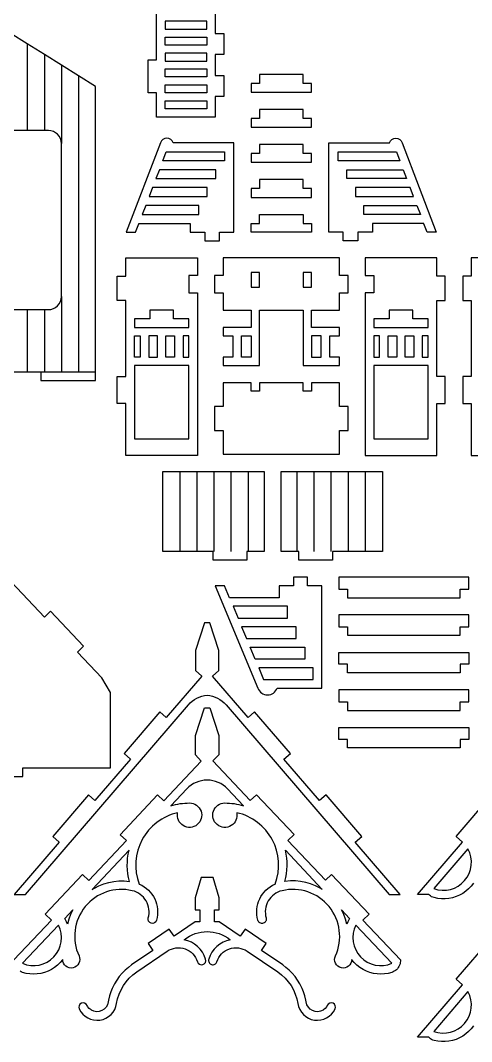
# Model space of a CAD drawing. Extents: x -737 to 847, y -331 to 352.
# Drawn here: x -433.4 to -275.1, y -331 to 27.4 of the extents above; entities that cross this region are included whole.
import ezdxf

# ---------------------------------------------------------------- set-up
doc = ezdxf.new("R2010")
doc.units = 0
doc.header["$MEASUREMENT"] = 0
doc.layers.add('CUT', color=7, linetype='CONTINUOUS')
doc.layers.add('ENGRAVE', color=1, linetype='CONTINUOUS')

msp = doc.modelspace()

# ---------------------------------------------------------------- linework, layer by layer
at = {"layer": 'CUT'}
for points in [[(-385.63, -6.64), (-385.63, 1.95), (-388.63, 1.95), (-388.63, 13.47), (-385.63, 13.47), (-385.63, 30.07), (-365.06, 30.07), (-365.06, 22.73), (-362.06, 22.73), (-362.06, 15.39), (-365.06, 15.39), (-365.06, 8.05), (-362.06, 8.05), (-362.06, 0.71), (-365.06, 0.71), (-365.06, -6.64)], [(-382.63, 24.28), (-368.06, 24.28), (-368.06, 27.07), (-382.63, 27.07)], [(-382.63, 18.7), (-382.63, 21.49), (-368.06, 21.49), (-368.06, 18.7)], [(-382.63, 13.11), (-368.06, 13.11), (-368.06, 15.9), (-382.63, 15.9)], [(-382.63, 7.53), (-382.63, 10.32), (-368.06, 10.32), (-368.06, 7.53)], [(-352.5, 2.13), (-331.24, 2.13), (-331.24, 5.27), (-334.24, 5.27), (-334.24, 8.41), (-349.5, 8.41), (-349.5, 5.27), (-352.5, 5.27)], [(-382.63, 1.95), (-382.63, 4.74), (-368.06, 4.74), (-368.06, 1.95)], [(-382.63, -3.64), (-382.63, -0.84), (-368.06, -0.84), (-368.06, -3.64)], [(-352.5, -10.16), (-331.24, -10.16), (-331.24, -7.02), (-334.24, -7.02), (-334.24, -3.87), (-349.5, -3.87), (-349.5, -7.02), (-352.5, -7.02)], [(-352.5, -19.3), (-352.5, -22.44), (-331.24, -22.44), (-331.24, -19.3), (-334.24, -19.3), (-334.24, -16.16), (-349.5, -16.16), (-349.5, -19.3)], [(-383.46, -21.87), (-382.26, -18.73), (-361.86, -18.73), (-361.86, -21.87)], [(-321.89, -21.87), (-321.89, -18.73), (-301.49, -18.73), (-300.29, -21.87)], [(-385.86, -28.16), (-364.86, -28.16), (-364.86, -25.02), (-384.66, -25.02)], [(-318.89, -28.16), (-318.89, -25.02), (-299.09, -25.02), (-297.89, -28.16)], [(-352.5, -34.73), (-331.24, -34.73), (-331.24, -31.59), (-334.24, -31.59), (-334.24, -28.44), (-349.5, -28.44), (-349.5, -31.59), (-352.5, -31.59)], [(-388.26, -34.44), (-367.86, -34.44), (-367.86, -31.3), (-387.06, -31.3)], [(-315.89, -34.44), (-295.49, -34.44), (-296.69, -31.3), (-315.89, -31.3)], [(-390.66, -40.73), (-370.86, -40.73), (-370.86, -37.59), (-389.46, -37.59)], [(-312.89, -40.73), (-312.89, -37.59), (-294.29, -37.59), (-293.09, -40.73)], [(-352.5, -47.01), (-352.5, -43.87), (-349.5, -43.87), (-349.5, -40.73), (-334.24, -40.73), (-334.24, -43.87), (-331.24, -43.87), (-331.24, -47.01)], [(-396.43, -125.37), (-396.43, -107.06), (-399.43, -107.06), (-399.43, -97.63), (-396.43, -97.63), (-396.43, -70.98), (-399.43, -70.98), (-399.43, -62.38), (-396.43, -62.38), (-396.43, -56.01), (-371.29, -56.01), (-371.29, -62.13), (-374.29, -62.13), (-374.29, -68.25), (-371.29, -68.25), (-371.29, -125.37)], [(-362.29, -93.78), (-349.5, -93.78), (-349.5, -74.37), (-334.24, -74.37), (-334.24, -93.78), (-321.46, -93.78), (-321.46, -90.78), (-324.85, -90.78), (-324.85, -83.37), (-321.46, -83.37), (-321.46, -80.38), (-331.24, -80.38), (-331.24, -74.37), (-321.46, -74.37), (-321.46, -68.25), (-318.46, -68.25), (-318.46, -62.13), (-321.46, -62.13), (-321.46, -56.01), (-362.29, -56.01), (-362.29, -62.13), (-365.29, -62.13), (-365.29, -68.25), (-362.29, -68.25), (-362.29, -74.37), (-352.5, -74.37), (-352.5, -80.38), (-362.29, -80.38), (-362.29, -83.37), (-358.9, -83.37), (-358.9, -90.78), (-362.29, -90.78)], [(-312.46, -125.37), (-287.32, -125.37), (-287.32, -107.06), (-284.32, -107.06), (-284.32, -97.63), (-287.32, -97.63), (-287.32, -70.98), (-284.32, -70.98), (-284.32, -62.38), (-287.32, -62.38), (-287.32, -56.01), (-312.46, -56.01), (-312.46, -62.13), (-309.46, -62.13), (-309.46, -68.25), (-312.46, -68.25)], [(-275.21, -125.37), (-250.07, -125.37), (-250.07, -68.25), (-253.07, -68.25), (-253.07, -62.13), (-250.07, -62.13), (-250.07, -56.01), (-275.21, -56.01), (-275.21, -62.38), (-278.21, -62.38), (-278.21, -70.98), (-275.21, -70.98), (-275.21, -97.63), (-278.21, -97.63), (-278.21, -107.06), (-275.21, -107.06)], [(-352.5, -66.25), (-349.5, -66.25), (-349.5, -61.13), (-352.5, -61.13)], [(-334.24, -66.25), (-331.24, -66.25), (-331.24, -61.13), (-334.24, -61.13)], [(-393.43, -80.37), (-374.29, -80.37), (-374.29, -77.37), (-379.67, -77.37), (-379.67, -74.37), (-388.05, -74.37), (-388.05, -77.37), (-393.43, -77.37)], [(-309.46, -80.37), (-290.32, -80.37), (-290.32, -77.37), (-295.7, -77.37), (-295.7, -74.37), (-304.08, -74.37), (-304.08, -77.37), (-309.46, -77.37)], [(-393.43, -90.78), (-393.43, -83.37), (-391.36, -83.37), (-391.36, -90.78)], [(-388.36, -90.78), (-385.36, -90.78), (-385.36, -83.37), (-388.36, -83.37)], [(-379.36, -90.78), (-382.36, -90.78), (-382.36, -83.37), (-379.36, -83.37)], [(-376.36, -90.78), (-374.29, -90.78), (-374.29, -83.37), (-376.36, -83.37)], [(-355.9, -83.37), (-352.5, -83.37), (-352.5, -90.78), (-355.9, -90.78)], [(-331.24, -90.78), (-327.85, -90.78), (-327.85, -83.37), (-331.24, -83.37)], [(-309.46, -90.78), (-307.39, -90.78), (-307.39, -83.37), (-309.46, -83.37)], [(-304.39, -90.78), (-304.39, -83.37), (-301.39, -83.37), (-301.39, -90.78)], [(-298.39, -90.78), (-298.39, -83.37), (-295.39, -83.37), (-295.39, -90.78)], [(-292.39, -90.78), (-290.32, -90.78), (-290.32, -83.37), (-292.39, -83.37)], [(-393.43, -119.46), (-374.29, -119.46), (-374.29, -93.78), (-393.43, -93.78)], [(-309.46, -119.46), (-290.32, -119.46), (-290.32, -93.78), (-309.46, -93.78)], [(-362.29, -124.92), (-321.46, -124.92), (-321.46, -116.54), (-318.46, -116.54), (-318.46, -108.16), (-321.46, -108.16), (-321.46, -99.78), (-331.24, -99.78), (-331.24, -102.78), (-334.24, -102.78), (-334.24, -99.78), (-349.5, -99.78), (-349.5, -102.78), (-352.5, -102.78), (-352.5, -99.78), (-362.29, -99.78), (-362.29, -108.16), (-365.29, -108.16), (-365.29, -116.54), (-362.29, -116.54)], [(-383.42, -159.06), (-383.42, -130.92), (-377.42, -130.92), (-371.42, -130.92), (-365.42, -130.92), (-359.42, -130.92), (-353.42, -130.92), (-347.87, -130.92), (-347.87, -159.06), (-353.42, -159.06), (-354.02, -159.06), (-354.02, -162.06), (-365.79, -162.06), (-365.79, -159.06), (-371.42, -159.06), (-377.42, -159.06)], [(-341.87, -159.06), (-341.87, -130.92), (-336.33, -130.92), (-330.33, -130.92), (-324.33, -130.92), (-318.33, -130.92), (-312.33, -130.92), (-306.33, -130.92), (-306.33, -159.06), (-312.33, -159.06), (-318.33, -159.06), (-323.95, -159.06), (-323.95, -162.06), (-335.73, -162.06), (-335.73, -159.06), (-336.33, -159.06)], [(-318.65, -175.25), (-279.06, -175.25), (-279.06, -172.25), (-276.06, -172.25), (-276.06, -168.06), (-321.65, -168.06), (-321.65, -172.25), (-318.65, -172.25)], [(-357.07, -182.43), (-339.65, -182.43), (-339.65, -178.25), (-358.82, -178.25)], [(-318.65, -188.43), (-279.06, -188.43), (-279.06, -185.43), (-276.06, -185.43), (-276.06, -181.25), (-321.65, -181.25), (-321.65, -185.43), (-318.65, -185.43)], [(-354.07, -189.61), (-336.65, -189.61), (-336.65, -185.43), (-355.82, -185.43)], [(-351.07, -196.8), (-352.82, -192.61), (-333.65, -192.61), (-333.65, -196.8)], [(-318.65, -201.61), (-318.65, -198.61), (-321.65, -198.61), (-321.65, -194.43), (-276.06, -194.43), (-276.06, -198.61), (-279.06, -198.61), (-279.06, -201.61)], [(-348.07, -203.98), (-330.65, -203.98), (-330.65, -199.8), (-349.82, -199.8)], [(-318.65, -214.8), (-279.06, -214.8), (-279.06, -211.8), (-276.06, -211.8), (-276.06, -207.61), (-321.65, -207.61), (-321.65, -211.8), (-318.65, -211.8)], [(-318.65, -227.98), (-318.65, -224.98), (-321.65, -224.98), (-321.65, -220.8), (-276.06, -220.8), (-276.06, -224.98), (-279.06, -224.98), (-279.06, -227.98)]]:
    msp.add_lwpolyline(points, close=True, dxfattribs=at)
for points in [[(-437.03, -95.99), (-431.03, -95.99), (-426.25, -95.99), (-426.25, -98.99), (-407.03, -98.99), (-407.03, -95.99), (-407.03, 4.13), (-413.03, 7.89), (-419.03, 11.64), (-425.03, 15.4), (-431.03, 19.15), (-437.03, 22.9)], [(-463.38, -237.96), (-432.6, -237.96), (-432.6, -234.96), (-401.81, -234.96), (-401.81, -208.57), (-404.87, -203.41), (-413.42, -194.34), (-411.24, -192.28), (-422.85, -179.96), (-425.03, -182.02), (-436.64, -169.69)], [(-274.45, -275.43), (-275.25, -276.47), (-276.15, -277.41), (-277.13, -278.26), (-278.2, -279), (-279.34, -279.63), (-280.54, -280.15), (-281.78, -280.53), (-283.06, -280.79), (-284.36, -280.92), (-285.66, -280.92), (-286.96, -280.78), (-288.23, -280.51), (-288.69, -280.37), (-289.12, -280.17), (-289.54, -279.92), (-289.92, -279.64), (-290.16, -279.41), (-294.12, -279.41), (-278.29, -261.01), (-280.57, -259.05), (-268.04, -244.48)], [(-274.45, -325.54), (-275.25, -326.57), (-276.15, -327.51), (-277.13, -328.36), (-278.2, -329.1), (-279.34, -329.74), (-280.54, -330.25), (-281.78, -330.64), (-283.06, -330.89), (-284.36, -331.02), (-285.66, -331.02), (-286.96, -330.88), (-288.23, -330.61), (-288.69, -330.47), (-289.12, -330.27), (-289.54, -330.03), (-289.92, -329.74), (-290.16, -329.51), (-294.12, -329.51), (-278.29, -311.11), (-280.57, -309.16), (-268.04, -294.59)]]:
    msp.add_lwpolyline(points, dxfattribs=at)
for points in [[(-437.03, -74.14), (-431.03, -74.14), (-425.03, -74.14), (-423.62, -74.14, 0.414214), (-419.03, -69.55), (-419.03, -15.86, 0.414214), (-423.62, -11.27), (-425.03, -11.27), (-431.03, -11.27), (-437.03, -11.27)], [(-435.71, -302.36), (-422.55, -288.4), (-424.74, -286.34), (-411.59, -272.38), (-409.4, -274.44), (-396.25, -260.48), (-398.43, -258.43), (-385.28, -244.47), (-383.1, -246.53), (-369.95, -232.57), (-372.01, -230.38), (-372.01, -223.58), (-368.84, -213.87), (-366.93, -213.87), (-363.76, -223.58), (-363.76, -230.38), (-365.95, -232.44), (-352.77, -246.42), (-350.59, -244.37), (-337.41, -258.35), (-339.59, -260.41), (-326.42, -274.39), (-324.23, -272.33), (-311.06, -286.32), (-313.24, -288.37), (-300.06, -302.36), (-300.06, -302.84), (-300.12, -303.31), (-300.22, -303.78), (-300.37, -304.23), (-300.58, -304.67), (-300.83, -305.07), (-301.12, -305.45), (-301.46, -305.8), (-301.82, -306.1), (-302.23, -306.36), (-302.65, -306.58), (-303.1, -306.75), (-304.36, -307.08), (-305.65, -307.28), (-306.95, -307.34), (-308.25, -307.27), (-309.54, -307.08), (-310.8, -306.75), (-312.02, -306.29), (-313.19, -305.71), (-314.29, -305.02), (-315.32, -304.22), (-316.26, -303.32), (-317.1, -302.33), (-317.18, -302.19, -0.480226), (-320.81, -305.15, -0.480226), (-322.9, -300.96, 0.625279), (-341.6, -278.07, 0.42837), (-347.2, -287.64, -0.414214), (-348.22, -289.5, -0.414214), (-350.08, -288.47, -0.377768), (-344.04, -275.75, 0.457088), (-357.51, -250.72, -0.705065), (-364.39, -254.89, -0.705065), (-361.69, -247.29, -0.076374), (-355.17, -248.25), (-360.73, -242.35, 0.431721), (-375.04, -242.35), (-380.6, -248.25, -0.076374), (-374.08, -247.29, -0.705065), (-371.38, -254.89, -0.705065), (-378.26, -250.72, 0.457088), (-391.73, -275.75, -0.377768), (-385.69, -288.47, -1), (-388.57, -287.64, 0.42837), (-394.18, -278.07, 0.625279), (-412.87, -300.96, -0.480226), (-414.96, -305.15, -0.480226), (-418.59, -302.19), (-418.67, -302.33), (-419.51, -303.32), (-420.45, -304.22), (-421.48, -305.02), (-422.58, -305.71), (-423.75, -306.29), (-424.97, -306.75), (-426.23, -307.08), (-427.52, -307.27), (-428.82, -307.34), (-430.12, -307.28), (-431.41, -307.08), (-432.67, -306.75), (-433.12, -306.58), (-433.55, -306.36)]]:
    msp.add_lwpolyline(points, format="xyb", dxfattribs=at)
for points in [[(-396.27, -47.01), (-393.06, -47.01), (-391.92, -44.01), (-391.92, -43.87), (-373.86, -43.87), (-373.86, -47.01), (-368.74, -47.01), (-368.74, -50.01), (-363.62, -50.01), (-363.62, -47.01), (-358.5, -47.01), (-358.5, -15.59), (-379.86, -15.59, 0.723265), (-384.27, -15.59)], [(-325.24, -47.01), (-325.24, -15.59), (-303.89, -15.59, -0.723265), (-299.48, -15.59), (-287.48, -47.01), (-290.69, -47.01), (-291.83, -44.01), (-291.83, -43.87), (-309.89, -43.87), (-309.89, -47.01), (-315.01, -47.01), (-315.01, -50.01), (-320.13, -50.01), (-320.13, -47.01)], [(-350.07, -206.98, 0.711357), (-343.34, -206.98), (-327.65, -206.98), (-327.65, -171.06), (-332.65, -171.06), (-332.65, -168.06), (-337.65, -168.06), (-337.65, -171.06), (-342.65, -171.06), (-342.65, -175.25), (-360.07, -175.25), (-361.82, -171.06), (-365.07, -171.06)], [(-435.66, -279.41), (-431.7, -279.41), (-374.49, -212.87, -0.195978), (-367.89, -209.48, -0.195978), (-361.28, -212.87), (-304.07, -279.41), (-300.12, -279.41), (-315.94, -261.01), (-313.66, -259.05), (-326.19, -244.48), (-328.46, -246.44), (-340.99, -231.87), (-338.71, -229.91), (-351.24, -215.35), (-353.51, -217.3), (-366.04, -202.73), (-363.76, -200.78), (-363.76, -193.78), (-366.93, -184.07), (-368.84, -184.07), (-372.01, -193.78), (-372.01, -200.78), (-369.73, -202.73), (-382.26, -217.3), (-384.53, -215.35), (-397.06, -229.91), (-394.78, -231.87), (-407.31, -246.44), (-409.58, -244.48), (-422.11, -259.05), (-419.83, -261.01)], [(-408.28, -277.63), (-407.49, -277.13), (-405.88, -276.32), (-404.19, -275.66), (-402.46, -275.16), (-400.68, -274.82), (-398.88, -274.65), (-397.07, -274.65), (-395.13, -274.84, -0.128673), (-395.31, -263.86)], [(-340.64, -274.84, 0.128673), (-340.46, -263.86), (-327.49, -277.63), (-328.28, -277.13), (-329.89, -276.32), (-331.58, -275.66), (-333.32, -275.16), (-335.09, -274.82), (-336.89, -274.65), (-338.7, -274.65)], [(-276.39, -263.39), (-288.37, -277.33, 0.695335)], [(-412.79, -319.58, 0.738232), (-399.66, -317.67, -0.208613), (-392.62, -306.56), (-381.88, -299.3, -0.501966), (-371.3, -302.99, 1), (-368.43, -302.1, 0.273069), (-375.98, -295.3, -0.354474), (-359.79, -295.3, 0.273069), (-367.34, -302.1, 0.414214), (-366.35, -303.98, 0.414214), (-364.47, -302.99, -0.501966), (-353.89, -299.3), (-343.15, -306.56, -0.208613), (-336.11, -317.67, 0.738232), (-322.98, -319.58, 1), (-325.73, -318.33), (-325.88, -318.66), (-326.48, -319.41), (-327.12, -319.9), (-327.23, -319.99), (-328.11, -320.37), (-329.06, -320.53), (-330.01, -320.46), (-330.92, -320.16), (-331.73, -319.65), (-332.39, -318.96), (-332.87, -318.13), (-333.18, -317.03), (-333.27, -316.46), (-333.62, -314.97), (-334.08, -313.52), (-334.56, -312.36), (-334.66, -312.11), (-335.35, -310.75), (-336.14, -309.45), (-337.03, -308.21), (-338.01, -307.05), (-339.09, -305.97), (-340.24, -304.97), (-341.37, -304.14), (-348.82, -299.1), (-347.14, -296.62), (-354.59, -291.58), (-356.27, -294.07), (-363.72, -289.04), (-365.27, -289.04), (-365.27, -284.81), (-363.72, -284.81), (-363.72, -280.58), (-365.8, -273.45), (-369.97, -273.45), (-372.05, -280.58), (-372.05, -284.81), (-370.5, -284.81), (-370.5, -289.04), (-372.05, -289.04), (-379.5, -294.07), (-381.18, -291.58), (-388.63, -296.62), (-386.95, -299.1), (-394.4, -304.14), (-395.53, -304.97), (-396.68, -305.97), (-397.76, -307.05), (-398.74, -308.21), (-399.63, -309.45), (-400.42, -310.75), (-401.11, -312.11), (-401.21, -312.36), (-401.69, -313.52), (-402.15, -314.97), (-402.5, -316.46), (-402.59, -317.03), (-402.9, -318.13), (-403.38, -318.96), (-404.04, -319.65), (-404.85, -320.16), (-405.76, -320.46), (-406.71, -320.53), (-407.66, -320.37), (-408.54, -319.99), (-408.65, -319.9), (-409.29, -319.41), (-409.89, -318.66), (-410.04, -318.33, 1)], [(-416.92, -289.84, 0.02246), (-417.39, -288.79), (-417.85, -287.78), (-415.03, -284.79), (-415.81, -286.4), (-416.45, -288.09)], [(-318.85, -289.84), (-319.32, -288.09), (-319.96, -286.4), (-320.74, -284.79), (-317.92, -287.78), (-318.38, -288.79, 0.02246)], [(-432.71, -303.55, 0.700397), (-420.07, -290.14)], [(-303.06, -303.55), (-315.7, -290.14, 0.700397)], [(-288.37, -327.43, 0.695335), (-276.39, -313.5)]]:
    msp.add_lwpolyline(points, format="xyb", close=True, dxfattribs=at)
at = {"layer": 'ENGRAVE'}
for points in [[(-431.03, 19.15), (-431.03, -11.27)], [(-425.03, 15.4), (-425.03, -11.27)], [(-419.03, 11.64), (-419.03, -15.86)], [(-413.03, 7.89), (-413.03, -95.99)], [(-419.03, -69.55), (-419.03, -95.99)], [(-431.03, -74.14), (-431.03, -95.99)], [(-425.03, -74.14), (-425.03, -95.99)], [(-426.25, -95.99), (-425.03, -95.99)], [(-425.03, -95.99), (-419.03, -95.99), (-413.03, -95.99)], [(-413.03, -95.99), (-407.03, -95.99)], [(-377.42, -159.06), (-377.42, -130.92)], [(-371.42, -159.06), (-371.42, -130.92)], [(-365.42, -159.06), (-365.42, -130.92)], [(-359.42, -159.06), (-359.42, -130.92)], [(-353.42, -159.06), (-353.42, -130.92)], [(-336.33, -159.06), (-336.33, -130.92)], [(-330.33, -159.06), (-330.33, -130.92)], [(-324.33, -159.06), (-324.33, -130.92)], [(-318.33, -159.06), (-318.33, -130.92)], [(-312.33, -159.06), (-312.33, -130.92)]]:
    msp.add_lwpolyline(points, dxfattribs=at)

doc.saveas('drawing.dxf')
